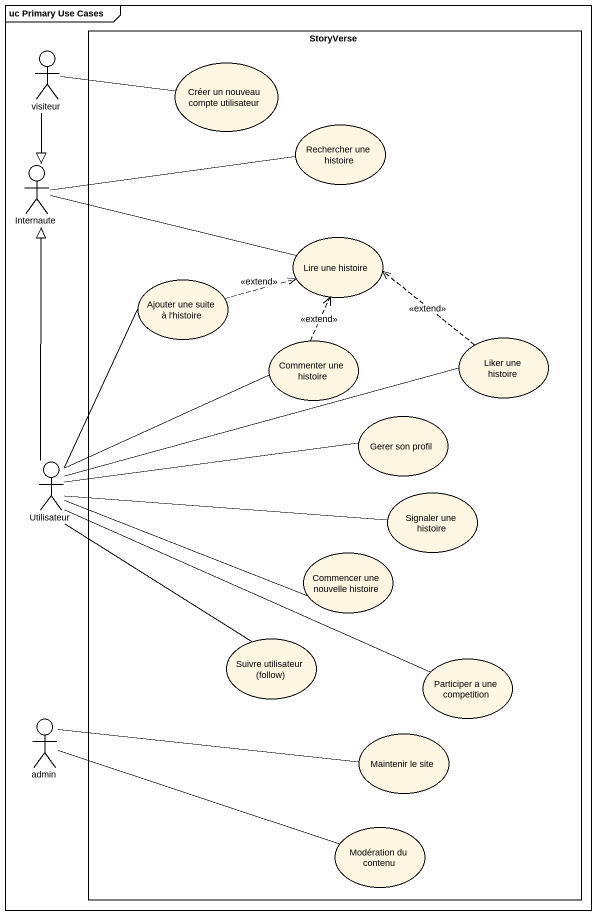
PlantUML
@startuml
mainframe uc Primary Use Cases
actor visiteur
rectangle StoryVerse {
  usecase "Créer un nouveau compte utilisateur" as Créer_un_nouveau_compte
  usecase "Rechercher une histoire" as Rechercher_une_histoire
  usecase "Lire une histoire" as Lire_une_histoire
  usecase "Ajouter une suite à l'histoire" as Ajouter_une_suite_à_l
  usecase "Liker une histoire" as Liker_une_histoire
  usecase "Commenter une histoire" as Commenter_une_histoire
  usecase "Gerer son profil" as Gerer_son_profil
  usecase "Signaler une histoire" as Signaler_une_histoire
  usecase "Commencer une nouvelle histoire" as Commencer_une_nouvelle
  usecase "Suivre utilisateur (follow)" as Suivre_utilisateur_follow
  usecase "Participer a une competition" as Participer_a_une_competition
  usecase "Maintenir le site" as Maintenir_le_site
  usecase "Modération du contenu" as Modération_du_contenu
}
actor Internaute
actor Utilisateur
actor admin
visiteur -right- Créer_un_nouveau_compte
visiteur --|> Internaute
Rechercher_une_histoire -left- Internaute
Internaute -right- Lire_une_histoire
Ajouter_une_suite_à_l .right.> Lire_une_histoire : <<extend>>
Liker_une_histoire .up.> Lire_une_histoire : <<extend>>
Commenter_une_histoire .up.> Lire_une_histoire : <<extend>>
Utilisateur -up-|> Internaute
Utilisateur -up- Ajouter_une_suite_à_l
Utilisateur -right- Liker_une_histoire
Utilisateur -right- Commenter_une_histoire
Utilisateur -right- Gerer_son_profil
Utilisateur -right- Signaler_une_histoire
Utilisateur -right- Commencer_une_nouvelle
Utilisateur -- Suivre_utilisateur_follow
Participer_a_une_competition -left- Utilisateur
admin -right- Maintenir_le_site
Modération_du_contenu -left- admin
@enduml
